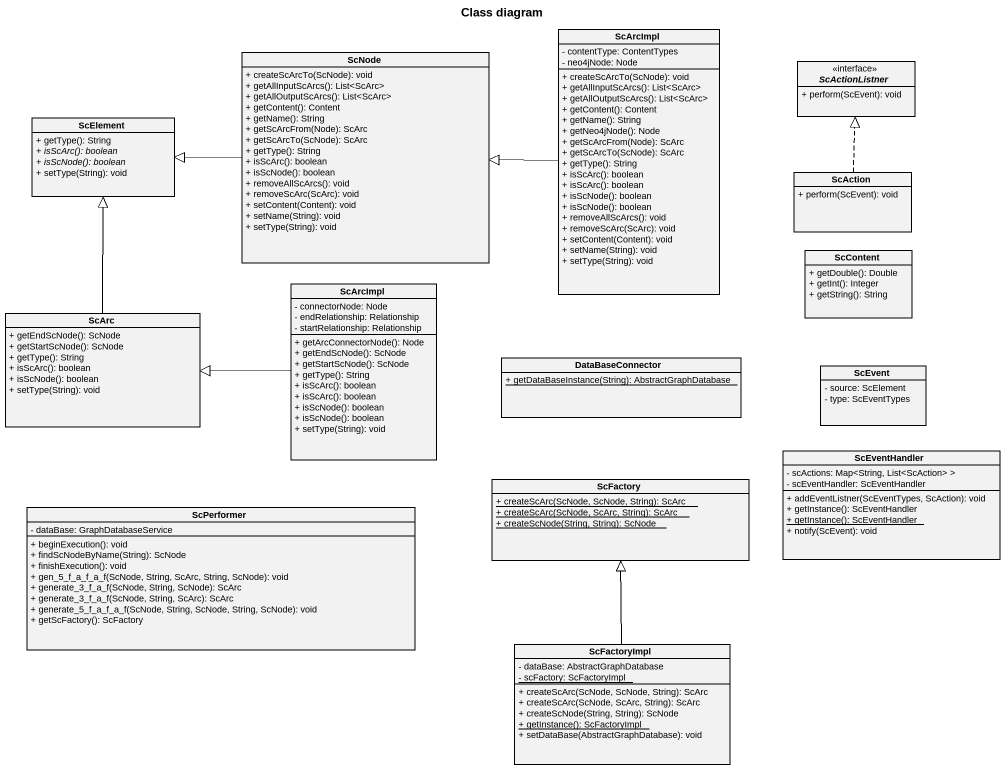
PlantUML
@startuml
title Class diagram
hide circle
hide empty members
skinparam classAttributeIconSize 0
class ScArcImpl {
  - contentType: ContentTypes
  - neo4jNode: Node
  + createScArcTo(ScNode): void
  + getAllInputScArcs(): List<ScArc>
  + getAllOutputScArcs(): List<ScArc>
  + getContent(): Content
  + getName(): String
  + getNeo4jNode(): Node
  + getScArcFrom(Node): ScArc
  + getScArcTo(ScNode): ScArc
  + getType(): String
  + isScArc(): boolean
  + isScArc(): boolean
  + isScNode(): boolean
  + isScNode(): boolean
  + removeAllScArcs(): void
  + removeScArc(ScArc): void
  + setContent(Content): void
  + setName(String): void
  + setType(String): void
}
class ScNode {
  + createScArcTo(ScNode): void
  + getAllInputScArcs(): List<ScArc>
  + getAllOutputScArcs(): List<ScArc>
  + getContent(): Content
  + getName(): String
  + getScArcFrom(Node): ScArc
  + getScArcTo(ScNode): ScArc
  + getType(): String
  + isScArc(): boolean
  + isScNode(): boolean
  + removeAllScArcs(): void
  + removeScArc(ScArc): void
  + setContent(Content): void
  + setName(String): void
  + setType(String): void
}
interface ScActionListner <<interface>> {
  + perform(ScEvent): void
}
class ScElement {
  + getType(): String
  {abstract} + isScArc(): boolean
  {abstract} + isScNode(): boolean
  + setType(String): void
}
class ScAction {
  + perform(ScEvent): void
}
class ScContent {
  + getDouble(): Double
  + getInt(): Integer
  + getString(): String
}
class ScArc {
  + getEndScNode(): ScNode
  + getStartScNode(): ScNode
  + getType(): String
  + isScArc(): boolean
  + isScNode(): boolean
  + setType(String): void
}
class "ScArcImpl" as ScArcImpl_2 {
  - connectorNode: Node
  - endRelationship: Relationship
  - startRelationship: Relationship
  + getArcConnectorNode(): Node
  + getEndScNode(): ScNode
  + getStartScNode(): ScNode
  + getType(): String
  + isScArc(): boolean
  + isScArc(): boolean
  + isScNode(): boolean
  + isScNode(): boolean
  + setType(String): void
}
class DataBaseConnector {
  {static} + getDataBaseInstance(String): AbstractGraphDatabase
}
class ScEvent {
  - source: ScElement
  - type: ScEventTypes
}
class ScEventHandler {
  - scActions: Map<String, List<ScAction> >
  - scEventHandler: ScEventHandler
  + addEventListner(ScEventTypes, ScAction): void
  + getInstance(): ScEventHandler
  {static} + getInstance(): ScEventHandler
  + notify(ScEvent): void
}
class ScPerformer {
  - dataBase: GraphDatabaseService
  + beginExecution(): void
  + findScNodeByName(String): ScNode
  + finishExecution(): void
  + gen_5_f_a_f_a_f(ScNode, String, ScArc, String, ScNode): void
  + generate_3_f_a_f(ScNode, String, ScNode): ScArc
  + generate_3_f_a_f(ScNode, String, ScArc): ScArc
  + generate_5_f_a_f_a_f(ScNode, String, ScNode, String, ScNode): void
  + getScFactory(): ScFactory
}
class ScFactory {
  {static} + createScArc(ScNode, ScNode, String): ScArc
  {static} + createScArc(ScNode, ScArc, String): ScArc
  {static} + createScNode(String, String): ScNode
}
class ScFactoryImpl {
  - dataBase: AbstractGraphDatabase
  {static} - scFactory: ScFactoryImpl
  + createScArc(ScNode, ScNode, String): ScArc
  + createScArc(ScNode, ScArc, String): ScArc
  + createScNode(String, String): ScNode
  {static} + getInstance(): ScFactoryImpl
  + setDataBase(AbstractGraphDatabase): void
}
ScArcImpl -left-|> ScNode
ScNode -left-|> ScElement
ScAction .up.|> ScActionListner
ScArc -up-|> ScElement
ScArcImpl_2 -left-|> ScArc
ScFactoryImpl -up-|> ScFactory
@enduml
